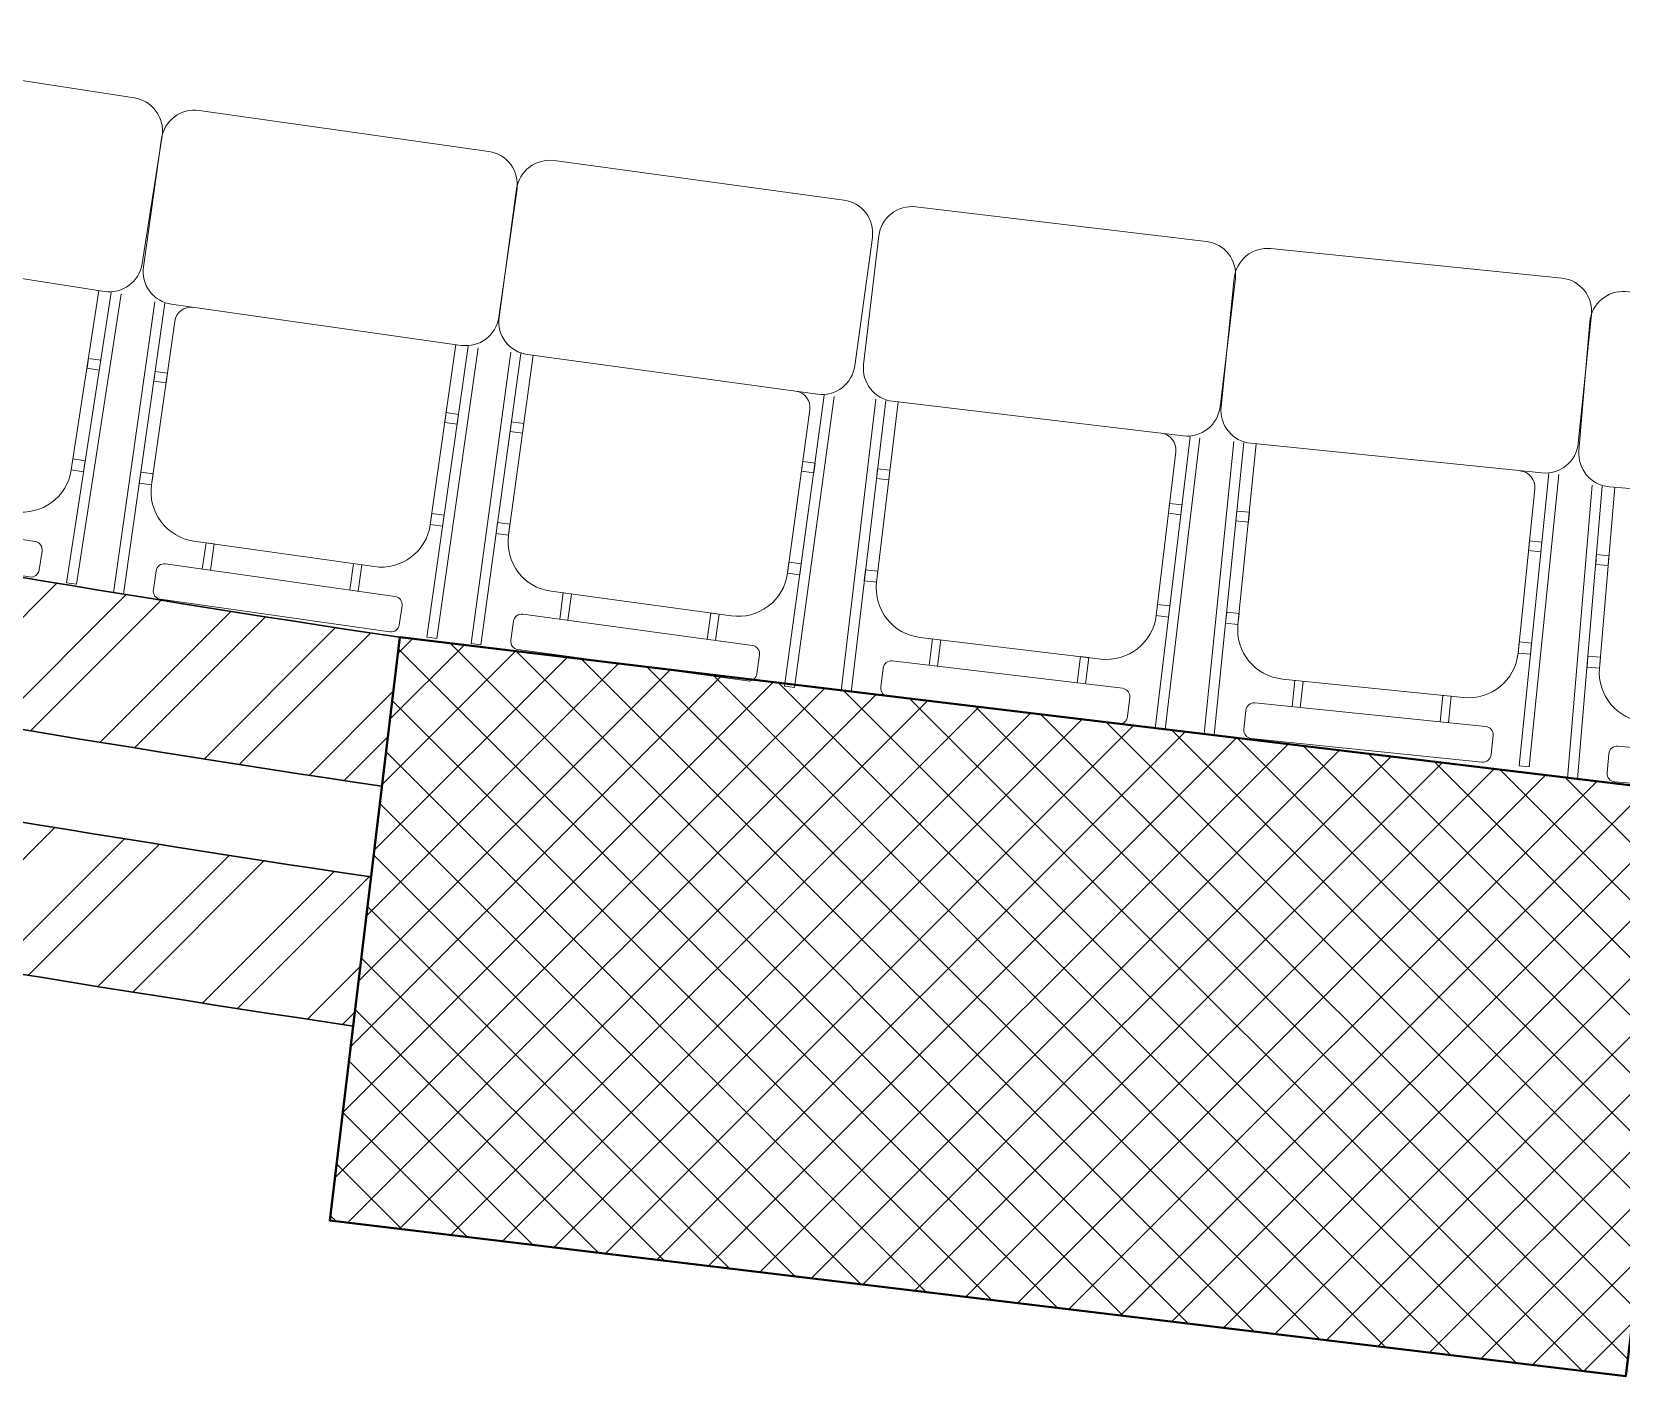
# Model space of a CAD drawing. Header units: millimetres. Extents: x 8275 to 147087, y -297470 to -191881.
# Drawn here: x 39564 to 41999, y -221375 to -219315 of the extents above; entities that cross this region are included whole.
import ezdxf

# ---------------------------------------------------------------- set-up
doc = ezdxf.new("R2010")
doc.units = ezdxf.units.MM
doc.header["$LTSCALE"] = 250
doc.header["$MEASUREMENT"] = 0
for name, color, linetype, lineweight in [('col', 6, 'Continuous', 40), ('furniture', 5, 'Continuous', 15), ('hatch', 9, 'Continuous', 0), ('stairs', 2, 'Continuous', 5), ('text', 7, 'Continuous', 9), ('wall', 1, 'Continuous', 30)]:
    doc.layers.add(name, color=color, linetype=linetype, lineweight=lineweight)

# ---------------------------------------------------------------- blocks, each defined once
blk = doc.blocks.new('A$C157F7572')
at = {"layer": 'hatch'}
h = blk.add_hatch(dxfattribs=at)
h.set_pattern_fill('ANSI37', color=256, scale=500)
h.set_pattern_definition([(45, (0, 0), (-44.19417382415921, 44.19417382415922), []), (135, (0, 0), (-44.19417382415922, -44.19417382415921), [])])
h.paths.add_polyline_path([(-96432.95528851217, 4658.762275870657), (-98418.65370136919, 4897.512800823664), (-98526.09143759822, 4003.948515036725), (-96540.3930247412, 3765.197990083601)])
at = {"layer": 'col', "elevation": 13625.06678178192}
blk.add_lwpolyline([(-98418.65370136919, 4897.512800824596), (-96432.95528851217, 4658.762275869725), (-96540.39302473981, 3765.197990096523), (-98526.09143759822, 4003.948515037657)], close=True, dxfattribs=at)
blk = doc.blocks.new('A$C24EB465D-flat-9-flat-1-flat-300')
at = {"layer": 'furniture', "ltscale": 0.1}
for p, q in [((433.5727950241417, -103.359484792687), (-6.752547103911638, -18.64730692841113)), ((-66.23494232259691, -58.93532821256667), (-103.7168693710119, -253.7625982370228)), ((436.3788892608136, -357.6691500339657), (473.8608163110912, -162.8418800113723)), ((-88.79989073425531, -308.3639746448025), (-173.8481670301408, -750.436322465539)), ((-158.8371430262923, -753.3242246909067), (-73.78886672854424, -311.2518768711016)), ((-63.42884808406234, -313.244993455708), (376.896494043991, -397.9571713209152)), ((-59.88050711713731, -339.7934261085466), (-107.6548691149801, -588.1197331650183)), ((302.2082363925874, -842.0226357262582), (387.2565126847476, -399.9502879045904)), ((368.549559591338, -396.3513427916914), (315.9766041133553, -669.6202539755031)), ((402.3698429353535, -402.8578723613173), (317.3215666413307, -844.9302201811224)), ((-96.53240537457168, -429.4704930027947), (-93.69176505319774, -414.7051315903664)), ((-77.82545228302479, -433.069438113831), (-96.53240537457168, -429.4704930027947)), ((-74.98481195792556, -418.3040767041966), (-93.69176505319774, -414.7051315903664)), ((-77.82545228302479, -433.069438113831), (-74.98481195792556, -418.3040767041966)), ((345.8060209415853, -514.5699589243159), (348.6466612648219, -499.8045975137502)), ((348.6466612648219, -499.8045975137502), (367.3536143600941, -503.4035426257178)), ((364.5129740387201, -518.1689040362835), (367.3536143600941, -503.4035426257178)), ((345.8060209415853, -514.5699589243159), (364.5129740387201, -518.1689040362835)), ((-126.3618222102523, -584.5207880521193), (-123.1477034315467, -567.81412337441)), ((-104.4407503399998, -571.4130684854463), (-123.1477034315467, -567.81412337441)), ((-107.6548691149801, -588.1197331650183), (-104.4407503399998, -571.4130684854463)), ((-107.6548691149801, -588.1197331650183), (-126.3618222102523, -584.5207880521193)), ((315.9766041133553, -669.6202539755031), (319.1907228864729, -652.9135892949998)), ((319.1907228864729, -652.9135892949998), (337.8976759817451, -656.5125344078988)), ((334.6835572030395, -673.2191990865394), (337.8976759817451, -656.5125344078988)), ((-47.2228371873498, -677.3433259921148), (226.7530112806708, -730.0522859031335)), ((-28.60838514752686, -680.9244752498344), (-36.29360705241561, -720.8714823033661)), ((-28.60838514752686, -680.9244752498344), (-16.0266089476645, -683.3450256045908)), ((315.9766041133553, -669.6202539755031), (334.6835572030395, -673.2191990865394)), ((-16.0266089476645, -683.3450256045908), (-23.71183086000383, -723.2920326571912)), ((-107.1925640869886, -720.164448142983), (-112.7544642388821, -749.0746431937441)), ((-92.3219652865082, -710.0924428189173), (256.4816955626011, -777.1971831806004)), ((195.5567830465734, -724.0505862906575), (187.8715611360967, -763.9975933432579)), ((208.0669627599418, -726.4573625260964), (200.3817408513278, -766.4043695796281)), ((-173.8481670301408, -750.436322465539), (-158.8371430262923, -753.3242246909067)), ((-102.682458916679, -763.9452419979498), (246.1212019305676, -831.0499823587015)), ((266.5537008848041, -792.0677819857374), (260.9918007366359, -820.9779770374298)), ((317.3215666413307, -844.9302201811224), (302.2082363925874, -842.0226357262582))]:
    blk.add_line(p, q, dxfattribs=at)
for centre, radius, start, end in [((-16.34973406419158, -68.5325151802972, 1.981722751736947e-09), 50.80000000000293, 79.11017814957559, 169.1101780870947), ((423.9756080657244, -153.244693047367, 1.981822120814677e-09), 50.80000000000293, 349.1101780870947, 79.11017814957559), ((-53.83166111074388, -263.359785203822, 1.981714293117454e-09), 50.80000000000293, 169.1101780870947, 259.1101781495756), ((-34.93790298327804, -344.5920195924118, 1.981718556908657e-09), 25.39999999999996, 79.11017814957559, 169.1101780870947), ((386.4936810173094, -348.0719630699605, 1.981813662195184e-09), 50.80000000000293, 259.1101781495756, 349.1101780870947), ((-32.82705672644079, -602.5155136147514, 1.981719033267443e-09), 76.2000000000001, 169.1101780870947, 259.1101781495756), ((241.1487917415798, -655.22447352577, 1.981780861930883e-09), 76.2000000000001, 259.1101781495756, 349.1101780870947), ((-94.72126201912761, -722.5637448849156, 1.981705065481563e-09), 12.69999999999999, 79.11017814957559, 169.1101780870947), ((-100.2831621691585, -751.4739399356768, 1.981703810316721e-09), 12.7, 169.1101780870947, 259.1101781495756), ((254.082398828119, -789.6684852447361, 1.98178378068319e-09), 12.70000000000002, 349.1101780870947, 79.11017814957559), ((248.5204986818135, -818.5786802973598, 1.981782525518349e-09), 12.7, 259.1101781495756, 349.1101780870947)]:
    blk.add_arc(centre, radius, start, end, dxfattribs=at)
blk = doc.blocks.new('A$C24EB465D-flat-9-flat-1-flat-391')
at = {"layer": 'furniture', "ltscale": 0.1}
for p, q in [((-443.8499233070761, 40.81418141257018), (0.4305454380810261, -19.82759534474462)), ((-527.8851119354367, -199.2261632634327), (-501.0534248072654, -2.648899661377072)), ((43.8936265129596, -77.03109684120864), (17.06193938478827, -273.6083604460582)), ((-510.1241885703057, -252.9214652823284), (-571.006563629955, -698.9646318200976)), ((-555.7574811801314, -701.0460455184802), (-494.8751061167568, -255.0028789797798)), ((-476.0001218859106, -257.579207809642), (-513.634822236374, -533.3026975532994)), ((-40.14156211353838, -317.0714415190741), (-484.4220308624208, -256.4296647626907)), ((-90.57086191140115, -764.5413938406855), (-29.68848685547709, -318.498227301985)), ((-14.54262959212065, -320.5655513443053), (-75.42500464990735, -766.6087178839371)), ((-511.1562197450548, -374.28336811997), (-509.1227284483612, -359.3853800622746)), ((-490.247744217515, -361.9617088921368), (-509.1227284483612, -359.3853800622746)), ((-492.2812355104834, -376.8596969498321), (-490.247744217515, -361.9617088921368)), ((-51.99857619218528, -341.0885441144928), (-86.19817143678665, -591.6453882157803)), ((-492.2812355104834, -376.8596969498321), (-511.1562197450548, -374.28336811997)), ((-64.84458471275866, -435.2023876113817), (-62.81109341979027, -420.3043995527551)), ((-64.84458471275866, -435.2023876113817), (-45.96960048377514, -437.7787164403126)), ((-62.81109341979027, -420.3043995527551), (-43.93610918708146, -422.8807283816859)), ((-45.96960048377514, -437.7787164403126), (-43.93610918708146, -422.8807283816859)), ((-532.5098064653575, -530.7263687234372), (-530.2089581321925, -513.8696400625631)), ((-513.634822236374, -533.3026975532994), (-532.5098064653575, -530.7263687234372)), ((-511.3339738994837, -516.4459688924253), (-530.2089581321925, -513.8696400625631)), ((-513.634822236374, -533.3026975532994), (-511.3339738994837, -516.4459688924253)), ((-86.19817143678665, -591.6453882157803), (-83.89732309989631, -574.7886595539749)), ((-83.89732309989631, -574.7886595539749), (-65.02233887091279, -577.364988383837)), ((-67.32318720407784, -594.2217170447111), (-65.02233887091279, -577.364988383837)), ((-86.19817143678665, -591.6453882157803), (-67.32318720407784, -594.2217170447111)), ((-172.0034236814827, -656.8400098253042), (-448.4402006212622, -619.1079498007894)), ((-429.5863087344915, -621.6813996452838), (-435.0878260266036, -661.9872220000252)), ((-416.9637590516359, -623.4043064424768), (-422.4652763418853, -663.7101287981495)), ((-139.7549725081772, -702.2984898397699), (-491.6916863806546, -654.2611144967377)), ((-203.4798652566969, -652.5436531826854), (-208.9813825450838, -692.8494755392894)), ((-190.7850759886205, -654.276420276612), (-203.4798652566969, -652.5436531826854)), ((-190.7850759886205, -654.276420276612), (-196.2865932844579, -694.5822426322848)), ((-505.9925617538393, -665.126884765923), (-509.974085021764, -694.2967593567446)), ((-571.006563629955, -698.9646318200976), (-555.7574811801314, -701.0460455184802)), ((-147.1716008801013, -756.6350100738928), (-499.1083147507161, -708.5976347308606)), ((-128.8892022427171, -716.5993652148172), (-132.870725505054, -745.7692398065701)), ((-75.42500464990735, -766.6087178839371), (-90.57086191140115, -764.5413938406855))]:
    blk.add_line(p, q, dxfattribs=at)
for centre, radius, start, end in [((-450.7201335281134, -9.519109873101115, 1.982182274947495e-09), 50.80000000000293, 82.22748107601016, 172.2274811360973), ((-6.439664777368307, -70.16088662855327, 1.982282536586355e-09), 50.80000000000293, 352.2274811360973, 82.22748107601016), ((-477.5518206562847, -206.096373476088, 1.982176219788392e-09), 50.80000000000293, 172.2274811360973, 262.2274810760102), ((-33.27135190926492, -266.7381502324715, 1.98227648142725e-09), 50.80000000000293, 262.2274810760102, 352.2274811360973), ((-77.1652218438685, -337.6534390067682, 1.982266575812115e-09), 25.39999999999996, 352.2274811360973, 82.22748107601016), ((-438.1348853129894, -543.6080128699541, 1.982185115084977e-09), 76.2000000000001, 172.2274811360973, 262.2274810760102), ((-161.6981083732098, -581.3400728944689, 1.982247499110939e-09), 76.2000000000001, 262.2274810760102, 352.2274811360973), ((-493.4092389401048, -666.8444373169914, 1.982172641213917e-09), 12.70000000000002, 82.22748107601016, 172.2274811360973), ((-497.3907622080296, -696.0143119087443, 1.982171742695805e-09), 12.7, 172.2274811360973, 262.2274810760102), ((-141.4725250694901, -714.8818126600236, 1.982252063457723e-09), 12.69999999999999, 352.2274811360973, 82.22748107601016), ((-145.4540483336896, -744.0516872517765, 1.982251164939612e-09), 12.7, 262.2274810760102, 352.2274811360973)]:
    blk.add_arc(centre, radius, start, end, dxfattribs=at)
blk = doc.blocks.new('A$C24EB465D-flat-9-flat-1-flat-392')
at = {"layer": 'furniture', "ltscale": 0.1}
for p, q in [((-444.4844842255116, 33.19781782105565), (0.770451134070754, -19.81729829125106)), ((-524.3915262669325, -208.2481277482584), (-500.9343473277986, -11.23969961423427)), ((45.207968570292, -76.26716139167547), (21.75078963115811, -273.2755895275623)), ((-505.7125406023115, -261.6310028312728), (-558.9379959832877, -708.6525022108108)), ((-543.655466819182, -710.4721452826634), (-490.4300114363432, -263.4506459021941)), ((-471.5136275868863, -265.7029607137665), (-504.4151703119278, -542.0312110856175)), ((-34.69907347299159, -317.7131069628522), (-479.9540088325739, -264.6979908514768)), ((-77.4485262427479, -765.9819512926042), (-24.22307086549699, -318.9604519121349)), ((-9.043993297964334, -320.7677773246542), (-62.26944867707789, -767.7892767051235)), ((-46.14254113286734, -341.9299822337925), (-76.04099743999541, -593.0363874705508)), ((-504.6635180320591, -382.9927599895746), (-502.8857703637332, -368.0620952937752)), ((-485.7471341788769, -385.2450748020783), (-504.6635180320591, -382.9927599895746)), ((-483.9693865124136, -370.314410106279), (-502.8857703637332, -368.0620952937752)), ((-485.7471341788769, -385.2450748020783), (-483.9693865124136, -370.314410106279)), ((-57.37296130880713, -436.2502511860803), (-55.59521364420652, -421.3195864893496)), ((-57.37296130880713, -436.2502511860803), (-38.45657746121287, -438.502565998584)), ((-55.59521364420652, -421.3195864893496), (-36.67882979288697, -423.5719013018534)), ((-38.45657746121287, -438.502565998584), (-36.67882979288697, -423.5719013018534)), ((-523.331554159522, -539.7788962731138), (-521.3200738225132, -522.8851947523654)), ((-502.4036899711937, -525.1375095648691), (-521.3200738225132, -522.8851947523654)), ((-504.4151703119278, -542.0312110856175), (-502.4036899711937, -525.1375095648691)), ((-504.4151703119278, -542.0312110856175), (-523.331554159522, -539.7788962731138)), ((-76.04099743999541, -593.0363874705508), (-74.02951710112393, -576.1426859498024)), ((-74.02951710112393, -576.1426859498024), (-55.11313325352967, -578.3950007623062)), ((-57.12461358867586, -595.2887022821233), (-55.11313325352967, -578.3950007623062)), ((-76.04099743999541, -593.0363874705508), (-57.12461358867586, -595.2887022821233)), ((-160.7157920915633, -659.69266362302), (-437.758894154802, -626.7060057390481)), ((-418.8636489100754, -628.9558036439121), (-423.6732635647058, -669.3500311411917)), ((-406.213413445279, -630.4620277155191), (-411.0230280943215, -670.85625521373)), ((-192.2612728066742, -655.9366416446865), (-197.0708874557167, -696.3308691438287)), ((-179.5386393070221, -657.4514859253541), (-192.2612728066742, -655.9366416446865)), ((-179.5386393070221, -657.4514859253541), (-184.3482539635152, -697.845713423565)), ((-494.5137422848493, -673.7049829708412), (-497.9945261534303, -702.9388375720009)), ((-127.692639041692, -704.5915207453072), (-480.4012765102088, -662.5956036113203)), ((-558.9379959832877, -708.6525022108108), (-543.655466819182, -710.4721452826634)), ((-134.1765093263239, -759.0472204815596), (-486.885146792978, -717.0513033475727)), ((-116.5832596868277, -718.7039865218103), (-120.0640435516834, -747.93784112297)), ((-62.26944867707789, -767.7892767051235), (-77.4485262427479, -765.9819512926042))]:
    blk.add_line(p, q, dxfattribs=at)
for centre, radius, start, end in [((-450.4906570669264, -17.24587244726717, 1.98230753875678e-09), 50.80000000000293, 83.20993723263199, 173.2099372856186), ((-5.235721703618765, -70.26098855864257, 1.982408020305419e-09), 50.80000000000293, 353.2099372856186, 83.20993723263199), ((-473.9478360060602, -214.2543005812913, 1.982302245129514e-09), 50.80000000000293, 173.2099372856186, 263.2099372326319), ((-28.69290064461529, -267.269416693598, 1.982402726678151e-09), 50.80000000000293, 263.2099372326319, 353.2099372856186), ((-71.36438627541065, -338.9268958149478, 1.982393096920863e-09), 25.39999999999996, 353.2099372856186, 83.20993723263199), ((-428.7496349141002, -551.0404703337699, 1.982312445095602e-09), 76.2000000000001, 173.2099372856186, 263.2099372326319), ((-151.7065328527242, -584.0271282177418, 1.982374965952135e-09), 76.2000000000001, 263.2099372326319, 353.2099372856186), ((-481.9028197247535, -675.2065261779353, 1.982300449912841e-09), 12.70000000000002, 83.20993723263199, 173.2099372856186), ((-485.3836035951972, -704.440380779095, 1.982299664397564e-09), 12.7, 173.2099372856186, 263.2099372326319), ((-129.194182259962, -717.2024433119223, 1.982380046358149e-09), 12.69999999999999, 353.2099372856186, 83.20993723263199), ((-132.6749661248177, -746.436297913082, 1.982379260842873e-09), 12.7, 263.2099372326319, 353.2099372856186)]:
    blk.add_arc(centre, radius, start, end, dxfattribs=at)
blk = doc.blocks.new('A$C24EB465D-flat-9-flat-1-flat-393')
at = {"layer": 'furniture', "ltscale": 0.1}
for p, q in [((-444.9883597511798, 25.57169355172664), (1.110130304470658, -19.80117464251816)), ((-520.7437612880021, -217.2088640257716), (-500.6679873149842, -19.8271949198097)), ((46.50901877880096, -75.4808022044599), (26.43324480392039, -272.8624713122845)), ((-501.1522052362561, -270.2636167732999), (-546.7050918228924, -718.1320176813751)), ((-531.3936092481017, -719.6893551219255), (-485.8407226596028, -271.8209542129189)), ((-466.8885009028018, -273.7485927920789), (-495.0472124367952, -550.6003589630127)), ((-29.246382759884, -318.2613597838208), (-475.3448728173971, -272.888491589576)), ((-64.30341949686408, -767.1972980685532), (-18.75053291395307, -319.3288971604779)), ((-3.542697928845882, -320.8756925594062), (-49.09558451361954, -768.7440934684128)), ((-40.27293944172561, -342.6708875885233), (-65.86146620288491, -594.2530247503892)), ((-498.0224373489618, -391.5895459959283), (-496.5009559951723, -376.6305945115164)), ((-477.5487342383713, -378.5582330906764), (-496.5009559951723, -376.6305945115164)), ((-479.0702155902982, -393.5171845760196), (-477.5487342383713, -378.5582330906764)), ((-479.0702155902982, -393.5171845760196), (-498.0224373489618, -391.5895459959283)), ((-49.8844693582505, -437.1698503624648), (-48.36298800818622, -422.2108988780528)), ((-49.8844693582505, -437.1698503624648), (-30.93224760517478, -439.0974889425561)), ((-48.36298800818622, -422.2108988780528), (-29.41076624952257, -424.1385374562815)), ((-30.93224760517478, -439.0974889425561), (-29.41076624952257, -424.1385374562815)), ((-513.999434189871, -548.6727203829214), (-512.277913255617, -531.7470130156726)), ((-493.325691498816, -533.6746515957639), (-512.277913255617, -531.7470130156726)), ((-495.0472124367952, -550.6003589630127), (-493.325691498816, -533.6746515957639)), ((-495.0472124367952, -550.6003589630127), (-513.999434189871, -548.6727203829214)), ((-65.86146620288491, -594.2530247503892), (-64.13994526490569, -577.3273173831403)), ((-64.13994526490569, -577.3273173831403), (-45.18772351369262, -579.2549559623003)), ((-46.9092444460839, -596.1806633295491), (-45.18772351369262, -579.2549559623003)), ((-65.86146620288491, -594.2530247503892), (-46.9092444460839, -596.1806633295491)), ((-149.3809075448662, -662.3513574581593), (-426.9488797243685, -634.119800307788)), ((-408.0178366228938, -636.0452847974375), (-412.1341345347464, -676.5160409035161)), ((-395.3436347395182, -637.334383290261), (-399.4599326495081, -677.8051393963397)), ((-115.5927619412541, -706.6773907225579), (-468.9696211498231, -670.735279253684)), ((-180.9861525353044, -659.1367744738236), (-185.1024504415691, -699.6075305808336)), ((-168.2394154574722, -660.433250553906), (-180.9861525353044, -659.1367744738236)), ((-168.2394154574722, -660.433250553906), (-172.3557133711874, -700.9040066590533)), ((-482.8895280417055, -682.0850013727322), (-485.8685491066426, -711.37424077373)), ((-546.7050918228924, -718.1320176813751), (-531.3936092481017, -719.6893551219255)), ((-121.1419677790254, -761.2362591326237), (-474.5188269857317, -725.2941476637498)), ((-104.2430398277938, -720.5972976144403), (-107.2220608890057, -749.8865370154381)), ((-49.09558451361954, -768.7440934684128), (-64.30341949686408, -767.1972980685532))]:
    blk.add_line(p, q, dxfattribs=at)
for centre, radius, start, end in [((-450.1287293042988, -24.96756446547806, 1.982433059071847e-09), 50.80000000000293, 84.19239341866104, 174.1923934186611), ((-4.030239244922996, -70.34043265879154, 1.982533730987116e-09), 50.80000000000293, 354.192393418661, 84.19239341866104), ((-470.2045032773167, -222.34923357144, 1.982428528532826e-09), 50.80000000000293, 174.1923934186611, 264.192393418661), ((-24.10601321980357, -267.7221017656848, 1.982529200448095e-09), 50.80000000000293, 264.192393418661, 354.192393418661), ((-65.54256846010685, -340.1007028147578, 1.982519849379954e-09), 25.39999999999996, 354.192393418661, 84.19239341866104), ((-419.2383254170418, -558.3109132796526, 1.982440030169468e-09), 76.2000000000001, 174.1923934186611, 264.192393418661), ((-141.6703532375395, -586.542470430024, 1.982502669474463e-09), 76.2000000000001, 264.192393418661, 354.192393418661), ((-470.2547135427594, -683.3700937572867, 1.982428517201778e-09), 12.70000000000002, 84.19239341866104, 174.1923934186611), ((-473.2337346095592, -712.6593331582844, 1.98242784492029e-09), 12.7, 174.1923934186611, 264.192393418661), ((-116.8778543379158, -719.3122052261606, 1.982508264445987e-09), 12.69999999999999, 354.192393418661, 84.19239341866104), ((-119.8568753991276, -748.6014446271583, 1.982507592164501e-09), 12.7, 264.192393418661, 354.192393418661)]:
    blk.add_arc(centre, radius, start, end, dxfattribs=at)
blk = doc.blocks.new('A$C24EB465D-flat-9-flat-1-flat-394')
at = {"layer": 'furniture', "ltscale": 0.1}
for p, q in [((-445.3614017385989, 17.93805080559105), (1.449483079835773, -19.77922913897783)), ((-516.9428894966841, -226.1057374989614), (-500.2544230818748, -28.40886071976274)), ((47.79639460705221, -74.67225048039109), (31.10792819038033, -272.3691272614524)), ((-496.4445232842118, -278.8167689843103), (-534.3114478122443, -727.4003911046311)), ((-518.9755136426538, -728.6949650328606), (-481.108589110896, -280.1113429116085)), ((-462.1261016987264, -281.7137385020033), (-485.5337029378861, -559.0076217222959)), ((-23.78509315289557, -318.7160387868062), (-470.5959779731929, -280.9987588431686)), ((-51.13940653949976, -768.1870768386871), (-13.27248201332986, -319.6034547174349)), ((1.959639048203826, -320.8892653221264), (-35.90728547982872, -769.4728874433786)), ((-34.39149687811732, -343.3110423432663), (-55.6625706627965, -595.2949423454702)), ((-491.2349302787334, -400.0711985509843), (-489.9701625779271, -385.0883584432304)), ((-470.9876751657575, -386.6907540336251), (-489.9701625779271, -385.0883584432304)), ((-472.2524428647012, -401.673594141379), (-470.9876751657575, -386.6907540336251)), ((-472.2524428647012, -401.673594141379), (-491.2349302787334, -400.0711985509843)), ((-42.38131059147418, -437.9609147654846), (-41.11654289439321, -422.9780746567994)), ((-42.38131059147418, -437.9609147654846), (-23.39882318302989, -439.5633103558794)), ((-41.11654289439321, -422.9780746567994), (-22.13405548222363, -424.5804702471942)), ((-23.39882318302989, -439.5633103558794), (-22.13405548222363, -424.5804702471942)), ((-504.5161903463304, -557.4052261309698), (-503.0851349700242, -540.4524893397465)), ((-485.5337029378861, -559.0076217222959), (-504.5161903463304, -557.4052261309698)), ((-484.1026475578547, -542.0548849301413), (-503.0851349700242, -540.4524893397465)), ((-485.5337029378861, -559.0076217222959), (-484.1026475578547, -542.0548849301413)), ((-55.6625706627965, -595.2949423454702), (-54.23151528276503, -578.3422055542469)), ((-54.23151528276503, -578.3422055542469), (-35.24902787432075, -579.944601145573)), ((-36.68008325062692, -596.8973379367962), (-35.24902787432075, -579.944601145573)), ((-55.6625706627965, -595.2949423454702), (-36.68008325062692, -596.8973379367962)), ((-138.0021026749164, -664.8153096335009), (-416.0133356451988, -641.3471537362784)), ((-397.0520607084036, -642.9477586885914), (-400.4738316237926, -683.4831443671137)), ((-384.3576188217849, -644.0193525869399), (-387.7793897334486, -684.5547382654622)), ((-103.458898762241, -708.5554864928126), (-457.4000813867897, -678.6777482321486)), ((-169.6578195039183, -662.1431107809767), (-173.0795904118568, -702.6784964604303)), ((-156.8907265868038, -663.2208374748006), (-169.6578195039183, -662.1431107809767)), ((-156.8907265868038, -663.2208374748006), (-160.3124975040555, -703.7562231533229)), ((-471.1233367212117, -690.2644761139527), (-473.5997191052884, -719.6004888201132)), ((-534.3114478122443, -727.4003911046311), (-518.9755136426538, -728.6949650328606)), ((-91.87217088416219, -722.2787418290973), (-94.34855326451361, -751.6147545352578)), ((-108.0718085989356, -763.2014824161306), (-462.0129912216216, -733.3237441554666)), ((-35.90728547982872, -769.4728874433786), (-51.13940653949976, -768.1870768386871))]:
    blk.add_line(p, q, dxfattribs=at)
for centre, radius, start, end in [((-449.6344566550106, -32.6819156287238, 1.982558798987757e-09), 50.80000000000293, 85.17484956173232, 175.1748495617323), ((-2.823571834713221, -70.39919557143003, 1.98265963167054e-09), 50.80000000000293, 355.1748495617323, 85.17484956173232), ((-466.3229230698198, -230.3787924079224, 1.982555032869031e-09), 50.80000000000293, 175.1748495617323, 265.1748495617323), ((-19.51203825138509, -268.09607235156, 1.982655865551814e-09), 50.80000000000293, 265.1748495617323, 355.1748495617323), ((-59.70148010365665, -341.1745148869231, 1.982646795922181e-09), 25.39999999999996, 355.1748495617323, 85.17484956173232), ((-409.6037532929331, -565.4172040838748, 1.982567832794566e-09), 76.2000000000001, 175.1748495617323, 265.1748495617323), ((-131.5925203226507, -588.8853599810973, 1.982630572131087e-09), 76.2000000000001, 265.1748495617323, 355.1748495617323), ((-458.4683451186866, -691.3327398402616, 1.982556805426938e-09), 12.70000000000002, 85.17484956173232, 175.1748495617323), ((-460.9447275046259, -720.6687525464222, 1.982556246576901e-09), 12.7, 175.1748495617323, 265.1748495617323), ((-104.5271624978632, -721.2104781009257, 1.982636680023112e-09), 12.69999999999999, 355.1748495617323, 85.17484956173232), ((-107.0035448782146, -750.5464908061549, 1.982636121173076e-09), 12.7, 265.1748495617323, 355.1748495617323)]:
    blk.add_arc(centre, radius, start, end, dxfattribs=at)

msp = doc.modelspace()

# ---------------------------------------------------------------- hatches: boundary and pattern name
at = {"layer": 'hatch'}
h = msp.add_hatch(dxfattribs=at)
h.set_pattern_fill('ANSI32', color=256, scale=350, angle=360, style=0)
h.set_pattern_definition([(45, (-2190690.936406204, -138549.7434463145), (-92.80776503073433, 92.8077650307344), []), (45, (-2190629.064562954, -138549.7434463145), (-92.80776503073433, 92.8077650307344), [])])
edge = h.paths.add_edge_path()
edge.add_line((42068.76354124281, -220848.8327465363), (42041.29602786223, -221077.281239963))
edge.add_arc((45240.72818328324, -186090.6626501659), 35132.60375299666, 264.7749876658406, 275.198915432921)
edge.add_line((48424.22441251087, -221078.7348780491), (48396.86345567438, -220850.2820276542))
edge.add_arc((45240.77431959915, -186089.6540411811), 34903.61237248695, 264.7858137940706, 275.18794209124945, ccw=False)
edge = h.paths.add_edge_path()
edge.add_arc((45258.73925303365, -186011.8559842713), 34613.45750406307, 252.4867459120969, 261.47435538625086, ccw=False)
edge.add_line((34842.63566595758, -219020.8884821933), (34767.10603742371, -219237.9725188881))
edge.add_arc((45244.68330187048, -186075.342211861), 34778.43691445903, 252.4663132776849, 261.4927875050886)
edge.add_line((40099.77317885007, -220471.1206452537), (40127.22277248162, -220242.8211911626))
edge = h.paths.add_edge_path()
edge.add_arc((45239.01298835012, -186098.9243813146), 34894.18353447646, 252.4569045711979, 261.5028895489929, ccw=False)
edge.add_line((34721.10143296677, -219370.1969907422), (34645.47174048307, -219587.5686269755))
edge.add_arc((45234.44321474875, -186112.8214835914), 35109.61425587459, 252.4464227369177, 261.5176604907679)
edge.add_line((40055.61514970171, -220838.3848781426), (40083.06473355438, -220610.0855053857))

# ---------------------------------------------------------------- linework, layer by layer
at = {"layer": 'stairs', "ltscale": 0.01}
msp.add_arc((45240.77972502052, -186089.5834866219, -29609.40806650875), 33333.61237248674, 238.97585310128, 301.0409451404032, dxfattribs=at)
at = {"layer": 'wall'}
for centre, radius, start, end in [((45258.74482644047, -186011.7854294784, -80589.95627419236), 34613.45750435483, 252.486745908089, 261.4743554119177), ((45240.77989293705, -186089.5834866732, -55690.68065680823), 34763.61237248674, 252.4653502794917, 261.4956653908205), ((45240.77989293705, -186089.5834866732, -55690.68065680823), 34903.61237248674, 252.4587319204947, 261.502278541214), ((45240.77989293705, -186089.5834866732, -55690.68065680823), 35133.61237248674, 252.4479638462502, 261.5134337353726)]:
    msp.add_arc(centre, radius, start, end, dxfattribs=at)

# ---------------------------------------------------------------- block references
at = {"layer": 'furniture', "ltscale": 0.01}
for p, rotation in [((39283.58534218348, -219328.8671333334, -79413.58343101367), 2.124370001553561), ((39825.71762351855, -219416.3943831288, -12426.42567765021), 2.816001264086955)]:
    msp.add_blockref('A$C24EB465D-flat-9-flat-1-flat-300', p, dxfattribs=dict(at, rotation=rotation))
for name, p in [('A$C24EB465D-flat-9-flat-1-flat-391', (40807.54318489484, -219553.0386457686, -12426.42567765021)), ('A$C24EB465D-flat-9-flat-1-flat-392', (41362.38406774378, -219616.3612734471, -12426.42567765021)), ('A$C24EB465D-flat-9-flat-1-flat-393', (41906.569321146, -219672.6146194339, -12426.42567765021)), ('A$C24EB465D-flat-9-flat-1-flat-394', (42450.90483335755, -219731.0033584955, -12426.42567765021))]:
    msp.add_blockref(name, p, dxfattribs=at)
at = {"layer": 'text'}
msp.add_blockref('A$C157F7572', (138546.1287912538, -225140.2917141447, -27227.86530261567), dxfattribs=at)

doc.saveas('drawing.dxf')
